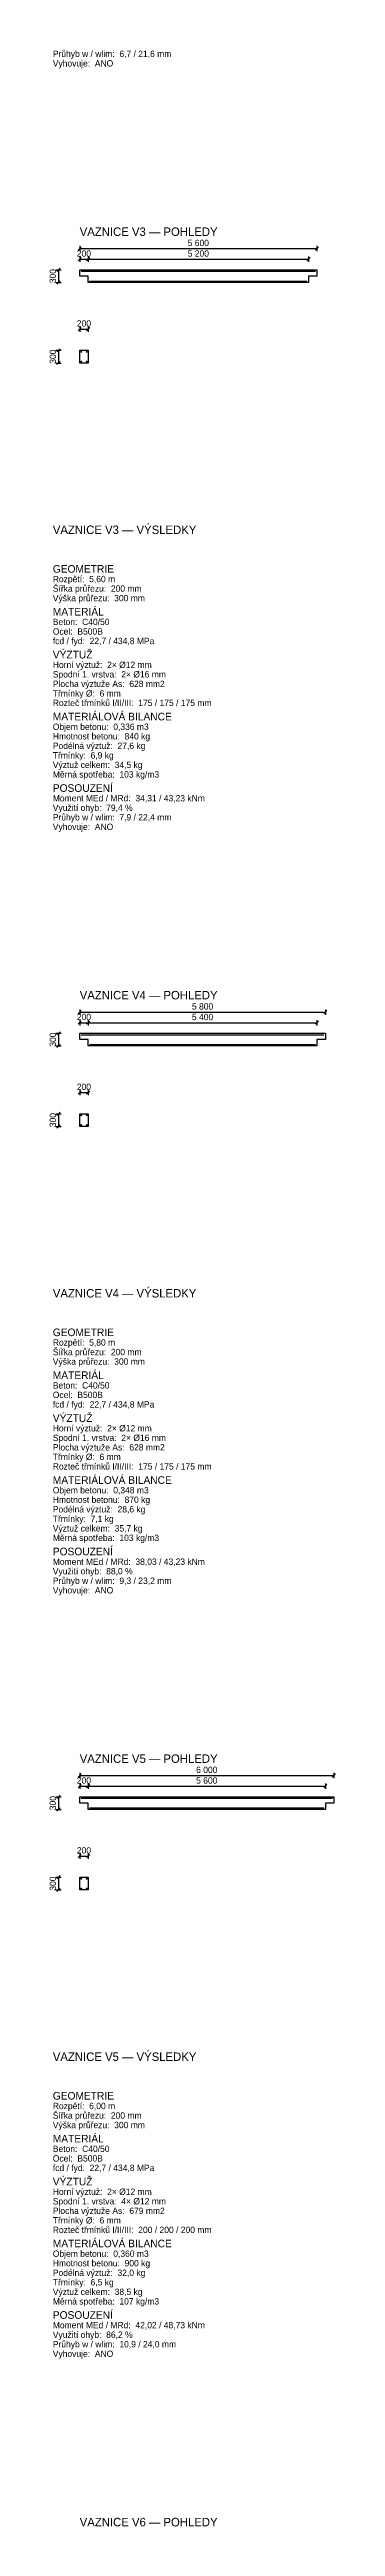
# Model space of a CAD drawing. Header units: millimetres. Extents: x -309 to 21690, y -1871722 to 127.
# Drawn here: x -77 to 6672, y -1110759 to -1052280 of the extents above; entities that cross this region are included whole.
import ezdxf
from ezdxf.enums import TextEntityAlignment as Align

# ---------------------------------------------------------------- set-up
doc = ezdxf.new("R2010")
doc.units = ezdxf.units.MM
for name, color, linetype in [('OPTICORS_BETON', 7, 'CONTINUOUS'), ('OPTICORS_KOTY', 3, 'CONTINUOUS'), ('OPTICORS_VYZTUZ', 1, 'CONTINUOUS')]:
    doc.layers.add(name, color=color, linetype=linetype)

msp = doc.modelspace()

# ---------------------------------------------------------------- linework, layer by layer
at = {"layer": 'OPTICORS_BETON'}
for points in [[(635, -1057481.25), (6235, -1057481.25), (6235, -1057631.25), (6035, -1057631.25), (6035, -1057781.25), (835, -1057781.25), (835, -1057631.25), (635, -1057631.25)], [(635, -1059381.25), (835, -1059381.25), (835, -1059681.25), (635, -1059681.25)], [(635, -1075506.25), (6435, -1075506.25), (6435, -1075656.25), (6235, -1075656.25), (6235, -1075806.25), (835, -1075806.25), (835, -1075656.25), (635, -1075656.25)], [(635, -1077406.25), (835, -1077406.25), (835, -1077706.25), (635, -1077706.25)], [(635, -1093531.25), (6635, -1093531.25), (6635, -1093681.25), (6435, -1093681.25), (6435, -1093831.25), (835, -1093831.25), (835, -1093681.25), (635, -1093681.25)], [(635, -1095431.25), (835, -1095431.25), (835, -1095731.25), (635, -1095731.25)]]:
    msp.add_lwpolyline(points, close=True, dxfattribs=at)
at = {"layer": 'OPTICORS_KOTY'}
for p, q in [((597.5, -1057018.75), (672.5, -1056943.75)), ((597.5, -1057268.75), (672.5, -1057193.75)), ((635, -1056918.75), (635, -1057043.75)), ((635, -1056981.25), (6235, -1056981.25)), ((635, -1057168.75), (635, -1057293.75)), ((635, -1057231.25), (835, -1057231.25)), ((797.5, -1057268.75), (872.5, -1057193.75)), ((797.5, -1057268.75), (872.5, -1057193.75)), ((835, -1057168.75), (835, -1057293.75)), ((835, -1057168.75), (835, -1057293.75)), ((835, -1057231.25), (6035, -1057231.25)), ((5997.5, -1057268.75), (6072.5, -1057193.75)), ((6035, -1057168.75), (6035, -1057293.75)), ((6197.5, -1057018.75), (6272.5, -1056943.75)), ((6235, -1056918.75), (6235, -1057043.75)), ((72.5, -1057481.25), (197.5, -1057481.25)), ((72.5, -1057781.25), (197.5, -1057781.25)), ((97.5, -1057518.75), (172.5, -1057443.75)), ((97.5, -1057818.75), (172.5, -1057743.75)), ((135, -1057481.25), (135, -1057781.25)), ((597.5, -1058918.75), (672.5, -1058843.75)), ((635, -1058818.75), (635, -1058943.75)), ((635, -1058881.25), (835, -1058881.25)), ((797.5, -1058918.75), (872.5, -1058843.75)), ((835, -1058818.75), (835, -1058943.75)), ((72.5, -1059381.25), (197.5, -1059381.25)), ((97.5, -1059418.75), (172.5, -1059343.75)), ((135, -1059381.25), (135, -1059681.25)), ((72.5, -1059681.25), (197.5, -1059681.25)), ((97.5, -1059718.75), (172.5, -1059643.75)), ((597.5, -1075043.75), (672.5, -1074968.75)), ((597.5, -1075293.75), (672.5, -1075218.75)), ((635, -1074943.75), (635, -1075068.75)), ((635, -1075006.25), (6435, -1075006.25)), ((635, -1075193.75), (635, -1075318.75)), ((635, -1075256.25), (835, -1075256.25)), ((797.5, -1075293.75), (872.5, -1075218.75)), ((797.5, -1075293.75), (872.5, -1075218.75)), ((835, -1075193.75), (835, -1075318.75)), ((835, -1075193.75), (835, -1075318.75)), ((835, -1075256.25), (6235, -1075256.25)), ((6197.5, -1075293.75), (6272.5, -1075218.75)), ((6235, -1075193.75), (6235, -1075318.75)), ((6397.5, -1075043.75), (6472.5, -1074968.75)), ((6435, -1074943.75), (6435, -1075068.75)), ((72.5, -1075506.25), (197.5, -1075506.25)), ((72.5, -1075806.25), (197.5, -1075806.25)), ((97.5, -1075543.75), (172.5, -1075468.75)), ((97.5, -1075843.75), (172.5, -1075768.75)), ((135, -1075506.25), (135, -1075806.25)), ((597.5, -1076943.75), (672.5, -1076868.75)), ((635, -1076843.75), (635, -1076968.75)), ((635, -1076906.25), (835, -1076906.25)), ((797.5, -1076943.75), (872.5, -1076868.75)), ((835, -1076843.75), (835, -1076968.75)), ((72.5, -1077406.25), (197.5, -1077406.25)), ((72.5, -1077706.25), (197.5, -1077706.25)), ((97.5, -1077443.75), (172.5, -1077368.75)), ((97.5, -1077743.75), (172.5, -1077668.75)), ((135, -1077406.25), (135, -1077706.25)), ((72.5, -1093531.25), (197.5, -1093531.25)), ((97.5, -1093568.75), (172.5, -1093493.75)), ((135, -1093531.25), (135, -1093831.25)), ((597.5, -1093068.75), (672.5, -1092993.75)), ((597.5, -1093318.75), (672.5, -1093243.75)), ((635, -1092968.75), (635, -1093093.75)), ((635, -1093031.25), (6635, -1093031.25)), ((635, -1093218.75), (635, -1093343.75)), ((635, -1093281.25), (835, -1093281.25)), ((797.5, -1093318.75), (872.5, -1093243.75)), ((797.5, -1093318.75), (872.5, -1093243.75)), ((835, -1093218.75), (835, -1093343.75)), ((835, -1093218.75), (835, -1093343.75)), ((835, -1093281.25), (6435, -1093281.25)), ((6397.5, -1093318.75), (6472.5, -1093243.75)), ((6435, -1093218.75), (6435, -1093343.75)), ((6597.5, -1093068.75), (6672.5, -1092993.75)), ((6635, -1092968.75), (6635, -1093093.75)), ((72.5, -1093831.25), (197.5, -1093831.25)), ((97.5, -1093868.75), (172.5, -1093793.75)), ((597.5, -1094968.75), (672.5, -1094893.75)), ((635, -1094868.75), (635, -1094993.75)), ((635, -1094931.25), (835, -1094931.25)), ((797.5, -1094968.75), (872.5, -1094893.75)), ((835, -1094868.75), (835, -1094993.75)), ((72.5, -1095431.25), (197.5, -1095431.25)), ((72.5, -1095731.25), (197.5, -1095731.25)), ((97.5, -1095468.75), (172.5, -1095393.75)), ((97.5, -1095768.75), (172.5, -1095693.75)), ((135, -1095431.25), (135, -1095731.25))]:
    msp.add_line(p, q, dxfattribs=at)
at = {"layer": 'OPTICORS_VYZTUZ'}
for p, q in [((670, -1057516.25), (6200, -1057516.25)), ((870, -1057746.25), (6000, -1057746.25)), ((670, -1075541.25), (6400, -1075541.25)), ((870, -1075771.25), (6200, -1075771.25)), ((670, -1093566.25), (6600, -1093566.25)), ((870, -1093796.25), (6400, -1093796.25))]:
    msp.add_line(p, q, dxfattribs=at)
for centre in [(670, -1059416.25), (800, -1059416.25), (670, -1059646.25), (800, -1059646.25), (670, -1077441.25), (670, -1077671.25), (800, -1077441.25), (800, -1077671.25), (670, -1095466.25), (670, -1095696.25), (800, -1095466.25), (800, -1095696.25)]:
    msp.add_circle(centre, 10, dxfattribs=at)

# ---------------------------------------------------------------- texts
at = {"layer": 'OPTICORS_KOTY'}
for s, height, p in [('Vyhovuje:  ANO', 150, (0, -1052681.25)), ('Průhyb w / wlim:  6,7 / 21,6 mm', 150, (0, -1052456.25)), ('VAZNICE V3 — POHLEDY', 200, (635, -1056681.25)), ('VAZNICE V3 — VÝSLEDKY', 200, (0, -1063718.75)), ('Šířka průřezu:  200 mm', 150, (0, -1065081.25)), ('GEOMETRIE', 180, (0, -1064631.25)), ('Rozpětí:  5,60 m', 150, (0, -1064856.25)), ('Výška průřezu:  300 mm', 150, (0, -1065306.25)), ('MATERIÁL', 180, (0, -1065643.75)), ('Ocel:  B500B', 150, (0, -1066093.75)), ('Beton:  C40/50', 150, (0, -1065868.75)), ('VÝZTUŽ', 180, (0, -1066656.25)), ('fcd / fyd:  22,7 / 434,8 MPa', 150, (0, -1066318.75)), ('Spodní 1. vrstva:  2× %%c16 mm', 150, (0, -1067106.25)), ('Horní výztuž:  2× %%c12 mm', 150, (0, -1066881.25)), ('Plocha výztuže As:  628 mm2', 150, (0, -1067331.25)), ('Třmínky %%c:  6 mm', 150, (0, -1067556.25)), ('Rozteč třmínků I/II/III:  175 / 175 / 175 mm', 150, (0, -1067781.25)), ('Objem betonu:  0,336 m3', 150, (0, -1068343.75)), ('MATERIÁLOVÁ BILANCE', 180, (0, -1068118.75)), ('Třmínky:  6,9 kg', 150, (0, -1069018.75)), ('Hmotnost betonu:  840 kg', 150, (0, -1068568.75)), ('Podélná výztuž:  27,6 kg', 150, (0, -1068793.75)), ('Výztuž celkem:  34,5 kg', 150, (0, -1069243.75)), ('Měrná spotřeba:  103 kg/m3', 150, (0, -1069468.75)), ('Využití ohyb:  79,4 %', 150, (0, -1070256.25)), ('Moment MEd / MRd:  34,31 / 43,23 kNm', 150, (0, -1070031.25)), ('POSOUZENÍ', 180, (0, -1069806.25)), ('Vyhovuje:  ANO', 150, (0, -1070706.25)), ('Průhyb w / wlim:  7,9 / 22,4 mm', 150, (0, -1070481.25)), ('VAZNICE V4 — POHLEDY', 200, (635, -1074706.25)), ('VAZNICE V4 — VÝSLEDKY', 200, (0, -1081743.75)), ('Šířka průřezu:  200 mm', 150, (0, -1083106.25)), ('GEOMETRIE', 180, (0, -1082656.25)), ('Rozpětí:  5,80 m', 150, (0, -1082881.25)), ('Výška průřezu:  300 mm', 150, (0, -1083331.25)), ('MATERIÁL', 180, (0, -1083668.75)), ('fcd / fyd:  22,7 / 434,8 MPa', 150, (0, -1084343.75)), ('Ocel:  B500B', 150, (0, -1084118.75)), ('Beton:  C40/50', 150, (0, -1083893.75)), ('VÝZTUŽ', 180, (0, -1084681.25)), ('Horní výztuž:  2× %%c12 mm', 150, (0, -1084906.25)), ('Spodní 1. vrstva:  2× %%c16 mm', 150, (0, -1085131.25)), ('Plocha výztuže As:  628 mm2', 150, (0, -1085356.25)), ('Třmínky %%c:  6 mm', 150, (0, -1085581.25)), ('Rozteč třmínků I/II/III:  175 / 175 / 175 mm', 150, (0, -1085806.25)), ('MATERIÁLOVÁ BILANCE', 180, (0, -1086143.75)), ('Objem betonu:  0,348 m3', 150, (0, -1086368.75)), ('Hmotnost betonu:  870 kg', 150, (0, -1086593.75)), ('Výztuž celkem:  35,7 kg', 150, (0, -1087268.75)), ('Třmínky:  7,1 kg', 150, (0, -1087043.75)), ('Podélná výztuž:  28,6 kg', 150, (0, -1086818.75)), ('Měrná spotřeba:  103 kg/m3', 150, (0, -1087493.75)), ('POSOUZENÍ', 180, (0, -1087831.25)), ('Využití ohyb:  88,0 %', 150, (0, -1088281.25)), ('Moment MEd / MRd:  38,03 / 43,23 kNm', 150, (0, -1088056.25)), ('Vyhovuje:  ANO', 150, (0, -1088731.25)), ('Průhyb w / wlim:  9,3 / 23,2 mm', 150, (0, -1088506.25)), ('VAZNICE V5 — POHLEDY', 200, (635, -1092731.25)), ('VAZNICE V5 — VÝSLEDKY', 200, (0, -1099768.75)), ('GEOMETRIE', 180, (0, -1100681.25)), ('Šířka průřezu:  200 mm', 150, (0, -1101131.25)), ('Rozpětí:  6,00 m', 150, (0, -1100906.25)), ('Výška průřezu:  300 mm', 150, (0, -1101356.25)), ('MATERIÁL', 180, (0, -1101693.75)), ('fcd / fyd:  22,7 / 434,8 MPa', 150, (0, -1102368.75)), ('Ocel:  B500B', 150, (0, -1102143.75)), ('Beton:  C40/50', 150, (0, -1101918.75)), ('VÝZTUŽ', 180, (0, -1102706.25)), ('Horní výztuž:  2× %%c12 mm', 150, (0, -1102931.25)), ('Třmínky %%c:  6 mm', 150, (0, -1103606.25)), ('Spodní 1. vrstva:  4× %%c12 mm', 150, (0, -1103156.25)), ('Plocha výztuže As:  679 mm2', 150, (0, -1103381.25)), ('Rozteč třmínků I/II/III:  200 / 200 / 200 mm', 150, (0, -1103831.25)), ('MATERIÁLOVÁ BILANCE', 180, (0, -1104168.75)), ('Objem betonu:  0,360 m3', 150, (0, -1104393.75)), ('Hmotnost betonu:  900 kg', 150, (0, -1104618.75)), ('Výztuž celkem:  38,5 kg', 150, (0, -1105293.75)), ('Třmínky:  6,5 kg', 150, (0, -1105068.75)), ('Podélná výztuž:  32,0 kg', 150, (0, -1104843.75)), ('Měrná spotřeba:  107 kg/m3', 150, (0, -1105518.75)), ('POSOUZENÍ', 180, (0, -1105856.25)), ('Využití ohyb:  86,2 %', 150, (0, -1106306.25)), ('Moment MEd / MRd:  42,02 / 48,73 kNm', 150, (0, -1106081.25)), ('Průhyb w / wlim:  10,9 / 24,0 mm', 150, (0, -1106531.25)), ('Vyhovuje:  ANO', 150, (0, -1106756.25)), ('VAZNICE V6 — POHLEDY', 200, (635, -1110756.25))]:
    msp.add_text(s, height=height, dxfattribs=at).set_placement(p)
for s, p in [('200', (735, -1057096.25)), ('5 600', (3435, -1056846.25)), ('5 200', (3435, -1057096.25)), ('200', (735, -1058746.25)), ('5 800', (3535, -1074871.25)), ('200', (735, -1075121.25)), ('5 400', (3535, -1075121.25)), ('200', (735, -1076771.25)), ('6 000', (3635, -1092896.25)), ('200', (735, -1093146.25)), ('5 600', (3635, -1093146.25)), ('200', (735, -1094796.25))]:
    msp.add_text(s, height=150, dxfattribs=at).set_placement(p, align=Align.MIDDLE)
for p in [(0, -1057631.25), (0, -1059531.25), (0, -1075656.25), (0, -1077556.25), (0, -1093681.25), (0, -1095581.25)]:
    msp.add_text('300', height=150, rotation=90, dxfattribs=at).set_placement(p, align=Align.MIDDLE)

doc.saveas('drawing.dxf')
